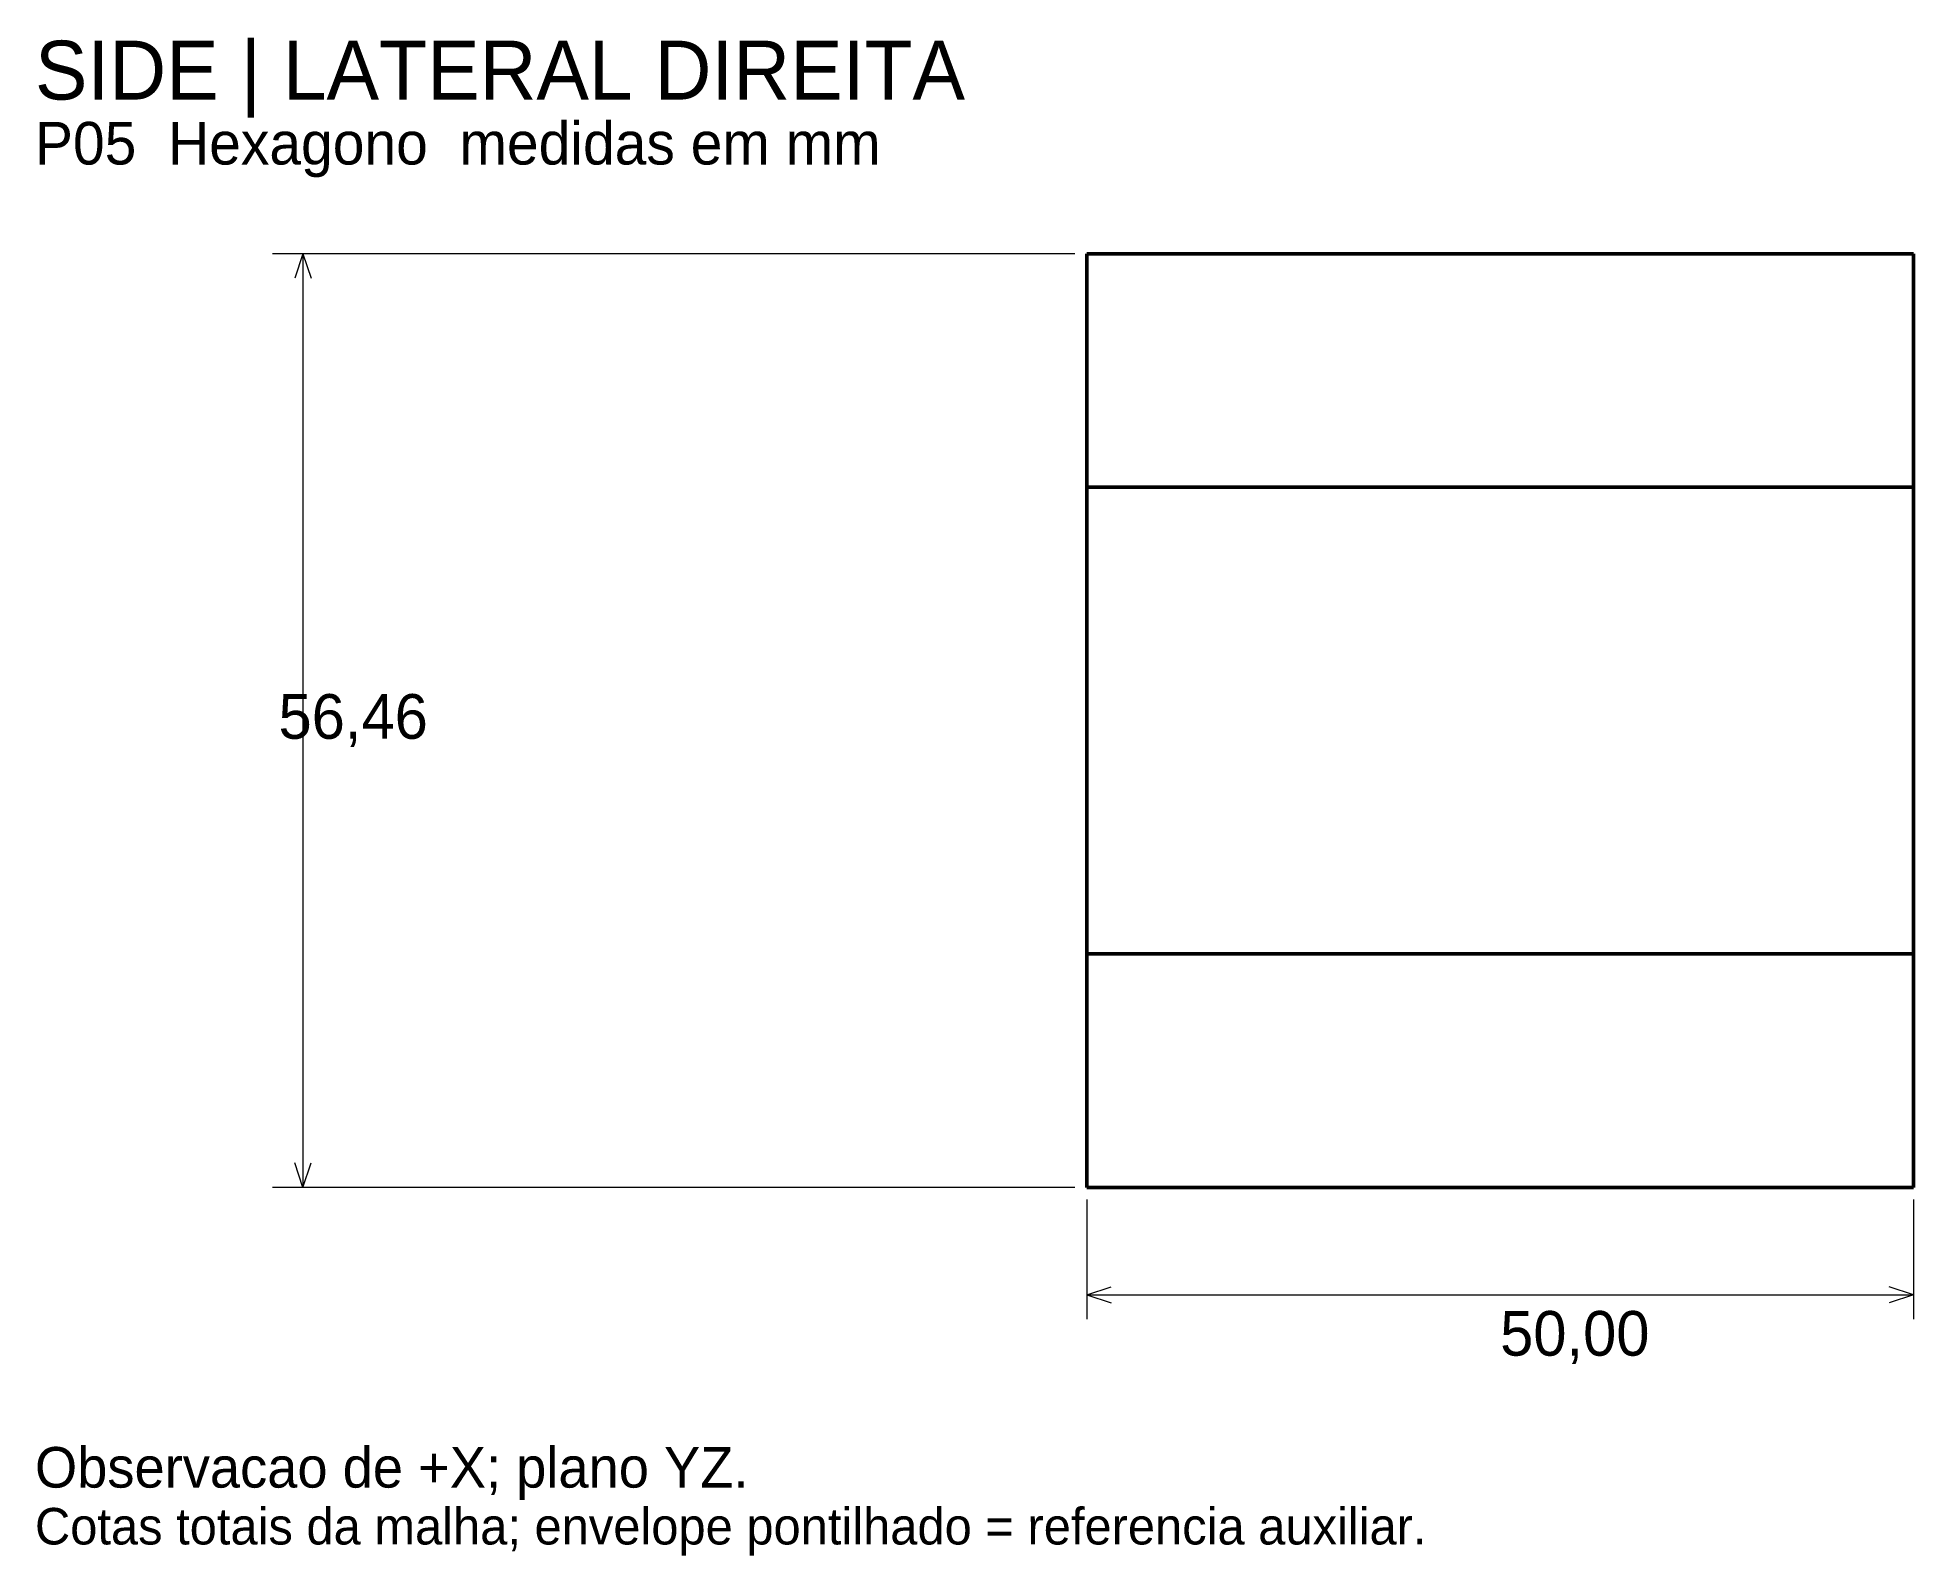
# Model space of a CAD drawing. Header units: millimetres. Extents: x 5 to 118, y 2 to 93.
import ezdxf

# ---------------------------------------------------------------- set-up
doc = ezdxf.new("R2010")
doc.units = ezdxf.units.MM
doc.linetypes.add('DOTTED', pattern=[1, 0, -1])
doc.linetypes.add('HIDDEN', pattern=[4.5, 3, -1.5])
for name, color, linetype, lineweight in [('HIDDEN', 8, 'HIDDEN', 25), ('REFERENCE', 8, 'DOTTED', 13), ('TEXT', 7, 'CONTINUOUS', 18), ('THIN', 7, 'CONTINUOUS', 18), ('VISIBLE', 7, 'CONTINUOUS', 50)]:
    doc.layers.add(name, color=color, linetype=linetype, lineweight=lineweight)

msp = doc.modelspace()

# ---------------------------------------------------------------- linework, layer by layer
at = {"layer": 'HIDDEN'}
for p, q in [((68.28, 66.28), (68.28, 80.39)), ((118.28, 66.28), (118.28, 80.39)), ((68.28, 66.28), (118.28, 66.28)), ((68.28, 38.05), (68.28, 66.28)), ((118.28, 38.05), (118.28, 66.28)), ((68.28, 38.05), (118.28, 38.05)), ((68.28, 38.05), (68.28, 23.93)), ((118.28, 38.05), (118.28, 23.93))]:
    msp.add_line(p, q, dxfattribs=at)
at = {"layer": 'REFERENCE'}
for p, q in [((68.28, 80.39), (118.28, 80.39)), ((68.28, 23.93), (68.28, 80.39)), ((118.28, 80.39), (118.28, 23.93)), ((118.28, 23.93), (68.28, 23.93))]:
    msp.add_line(p, q, dxfattribs=at)
at = {"layer": 'THIN'}
for p, q in [((67.55, 80.39), (19.02, 80.39)), ((20.87, 80.39), (20.37, 78.92)), ((20.87, 80.39), (20.87, 23.93)), ((20.87, 80.39), (21.36, 78.92)), ((20.87, 23.93), (20.37, 25.41)), ((20.87, 23.93), (21.36, 25.41)), ((67.55, 23.93), (19.02, 23.93)), ((68.28, 23.2), (68.28, 15.96)), ((118.28, 23.2), (118.28, 15.96)), ((68.28, 17.43), (69.75, 17.92)), ((68.28, 17.43), (118.28, 17.43)), ((68.28, 17.43), (69.75, 16.94)), ((118.28, 17.43), (116.81, 17.92)), ((118.28, 17.43), (116.81, 16.94))]:
    msp.add_line(p, q, dxfattribs=at)
at = {"layer": 'VISIBLE'}
for p, q in [((68.28, 80.39), (118.28, 80.39)), ((68.28, 80.31), (68.28, 80.39)), ((68.28, 80.39), (68.28, 66.28)), ((118.28, 80.39), (118.28, 66.28)), ((118.28, 80.31), (118.28, 80.39)), ((68.28, 66.28), (118.28, 66.28)), ((68.28, 38.05), (68.28, 66.28)), ((118.28, 38.05), (118.28, 66.28)), ((68.28, 38.05), (118.28, 38.05)), ((68.28, 23.93), (68.28, 38.05)), ((118.28, 23.93), (118.28, 38.05)), ((68.28, 24.01), (68.28, 23.93)), ((68.28, 23.93), (118.28, 23.93)), ((118.28, 24.01), (118.28, 23.93))]:
    msp.add_line(p, q, dxfattribs=at)

# ---------------------------------------------------------------- texts
at = {"layer": 'TEXT'}
for s, height, p in [('SIDE | LATERAL DIREITA', 3.5594, (4.66, 89.72)), ('P05  Hexagono  medidas em mm', 2.5775, (4.66, 85.79)), ('56,46', 2.7, (19.39, 51.06)), ('50,00', 2.7, (93.28, 13.75)), ('Observacao de +X; plano YZ.', 2.4548, (4.66, 5.77)), ('Cotas totais da malha; envelope pontilhado = referencia auxiliar.', 2.2093, (4.66, 2.33))]:
    msp.add_text(s, height=height, dxfattribs=at).set_placement(p)

doc.saveas('drawing.dxf')
